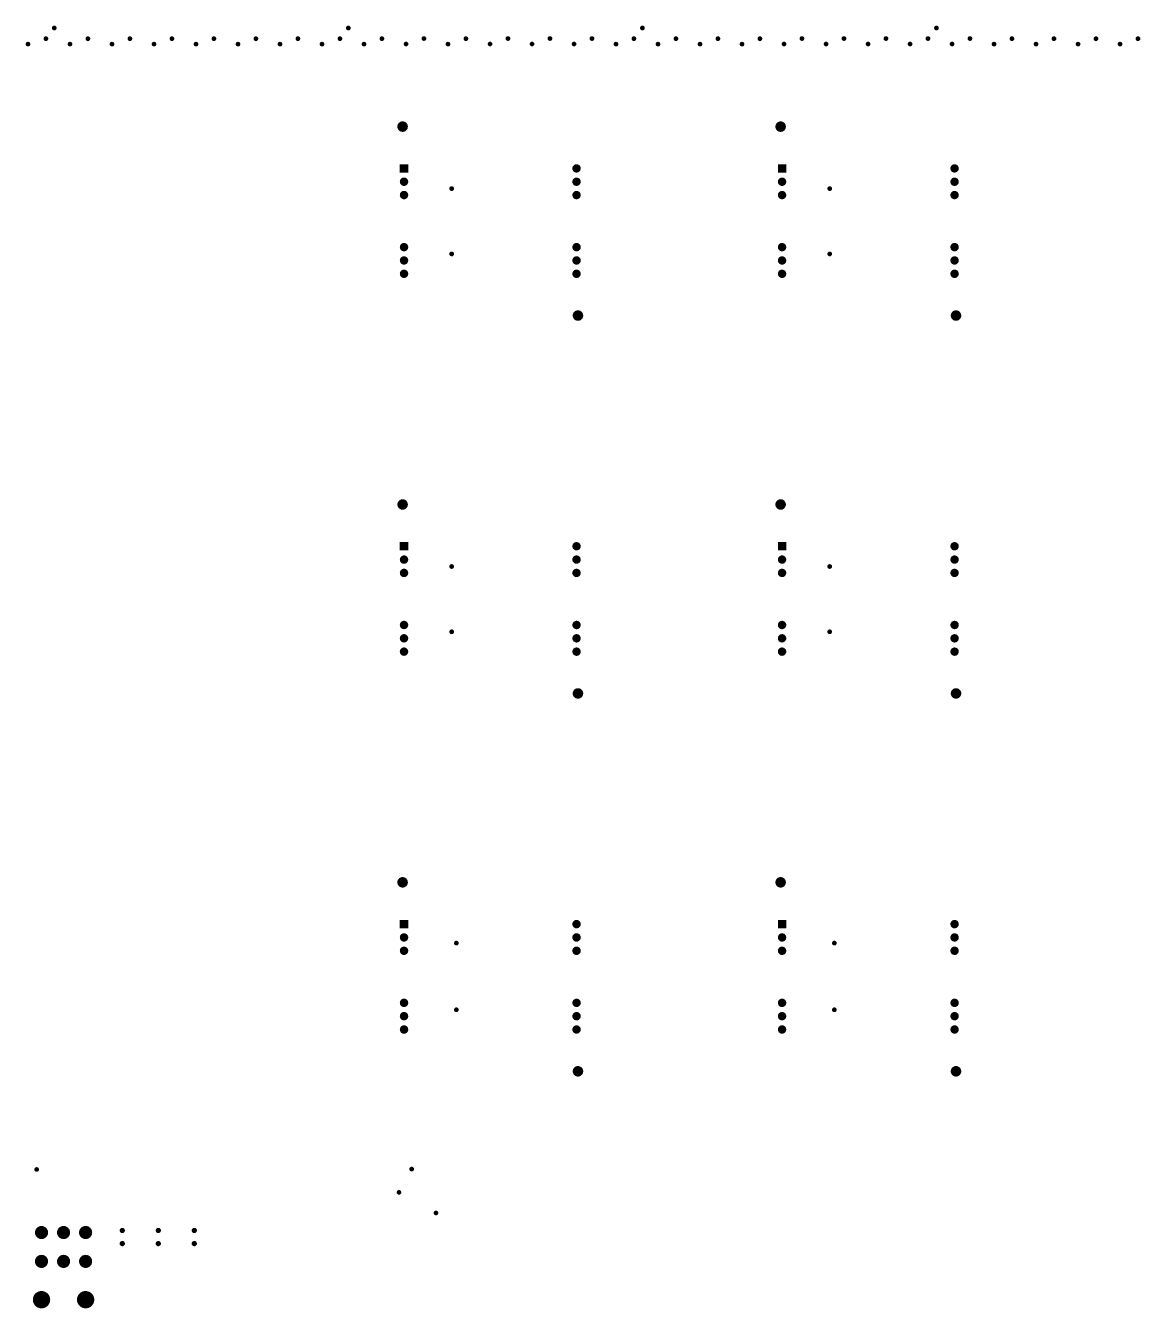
# Model space of a CAD drawing. Header units: millimetres. Extents: x 0.3 to 18.4, y 0.1 to 9.8.
# Drawn here: x 0.3 to 8.65, y 0.19 to 9.81 of the extents above; entities that cross this region are included whole.
import ezdxf

# ---------------------------------------------------------------- set-up
doc = ezdxf.new("R2010")
doc.units = ezdxf.units.MM
doc.header["$MEASUREMENT"] = 0
for name, color, linetype in [('MultiLayer', 9, 'Continuous'), ('PadHoleLayer', 156, 'Continuous'), ('ViaHoleLayer', 16, 'Continuous')]:
    doc.layers.add(name, color=color, linetype=linetype)

# ---------------------------------------------------------------- blocks, each defined once
blk = doc.blocks.new('TOUCHBOARD2X2_13')
at = {"layer": 'MultiLayer'}
for points, const_width in [([(-0.6772, 0.7087, 1), (-0.6378, 0.7087, 1)], 0.0394), ([(0.6311, 0.3953, 1), (0.6626, 0.3953, 1)], 0.0315), ([(-0.6626, 0.2953, 1), (-0.6311, 0.2953, 1)], 0.0315), ([(0.6311, 0.2953, 1), (0.6626, 0.2953, 1)], 0.0315), ([(-0.6626, 0.1953, 1), (-0.6311, 0.1953, 1)], 0.0315), ([(0.6311, 0.1953, 1), (0.6626, 0.1953, 1)], 0.0315), ([(-0.6626, -0.1953, 1), (-0.6311, -0.1953, 1)], 0.0315), ([(0.6311, -0.1953, 1), (0.6626, -0.1953, 1)], 0.0315), ([(-0.6626, -0.2953, 1), (-0.6311, -0.2953, 1)], 0.0315), ([(0.6311, -0.2953, 1), (0.6626, -0.2953, 1)], 0.0315), ([(-0.6626, -0.3953, 1), (-0.6311, -0.3953, 1)], 0.0315), ([(0.6311, -0.3953, 1), (0.6626, -0.3953, 1)], 0.0315), ([(0.6378, -0.7087, 1), (0.6772, -0.7087, 1)], 0.0394)]:
    blk.add_lwpolyline(points, format="xyb", close=True, dxfattribs=dict(at, const_width=const_width))
blk.add_solid([(-0.6783, 0.3638), (-0.6154, 0.3638), (-0.6783, 0.4268), (-0.6154, 0.4268)], dxfattribs=at)
at = {"layer": 'PadHoleLayer'}
for points, const_width in [([(-0.6732, 0.7087, 1), (-0.6417, 0.7087, 1)], 0.0315), ([(-0.6587, 0.3953, 1), (-0.635, 0.3953, 1)], 0.0236), ([(0.635, 0.3953, 1), (0.6587, 0.3953, 1)], 0.0236), ([(-0.6587, 0.2953, 1), (-0.635, 0.2953, 1)], 0.0236), ([(0.635, 0.2953, 1), (0.6587, 0.2953, 1)], 0.0236), ([(-0.6587, 0.1953, 1), (-0.635, 0.1953, 1)], 0.0236), ([(0.635, 0.1953, 1), (0.6587, 0.1953, 1)], 0.0236), ([(-0.6587, -0.1953, 1), (-0.635, -0.1953, 1)], 0.0236), ([(0.635, -0.1953, 1), (0.6587, -0.1953, 1)], 0.0236), ([(-0.6587, -0.2953, 1), (-0.635, -0.2953, 1)], 0.0236), ([(0.635, -0.2953, 1), (0.6587, -0.2953, 1)], 0.0236), ([(-0.6587, -0.3953, 1), (-0.635, -0.3953, 1)], 0.0236), ([(0.635, -0.3953, 1), (0.6587, -0.3953, 1)], 0.0236), ([(0.6417, -0.7087, 1), (0.6732, -0.7087, 1)], 0.0315)]:
    blk.add_lwpolyline(points, format="xyb", close=True, dxfattribs=dict(at, const_width=const_width))
blk = doc.blocks.new('TOUCHBOARD2X2_14')
at = {"layer": 'MultiLayer'}
for points, const_width in [([(-0.6772, 0.7087, 1), (-0.6378, 0.7087, 1)], 0.0394), ([(0.6311, 0.3953, 1), (0.6626, 0.3953, 1)], 0.0315), ([(-0.6626, 0.2953, 1), (-0.6311, 0.2953, 1)], 0.0315), ([(0.6311, 0.2953, 1), (0.6626, 0.2953, 1)], 0.0315), ([(-0.6626, 0.1953, 1), (-0.6311, 0.1953, 1)], 0.0315), ([(0.6311, 0.1953, 1), (0.6626, 0.1953, 1)], 0.0315), ([(-0.6626, -0.1953, 1), (-0.6311, -0.1953, 1)], 0.0315), ([(0.6311, -0.1953, 1), (0.6626, -0.1953, 1)], 0.0315), ([(-0.6626, -0.2953, 1), (-0.6311, -0.2953, 1)], 0.0315), ([(0.6311, -0.2953, 1), (0.6626, -0.2953, 1)], 0.0315), ([(-0.6626, -0.3953, 1), (-0.6311, -0.3953, 1)], 0.0315), ([(0.6311, -0.3953, 1), (0.6626, -0.3953, 1)], 0.0315), ([(0.6378, -0.7087, 1), (0.6772, -0.7087, 1)], 0.0394)]:
    blk.add_lwpolyline(points, format="xyb", close=True, dxfattribs=dict(at, const_width=const_width))
blk.add_solid([(-0.6783, 0.3638), (-0.6154, 0.3638), (-0.6783, 0.4268), (-0.6154, 0.4268)], dxfattribs=at)
at = {"layer": 'PadHoleLayer'}
for points, const_width in [([(-0.6732, 0.7087, 1), (-0.6417, 0.7087, 1)], 0.0315), ([(-0.6587, 0.3953, 1), (-0.635, 0.3953, 1)], 0.0236), ([(0.635, 0.3953, 1), (0.6587, 0.3953, 1)], 0.0236), ([(-0.6587, 0.2953, 1), (-0.635, 0.2953, 1)], 0.0236), ([(0.635, 0.2953, 1), (0.6587, 0.2953, 1)], 0.0236), ([(-0.6587, 0.1953, 1), (-0.635, 0.1953, 1)], 0.0236), ([(0.635, 0.1953, 1), (0.6587, 0.1953, 1)], 0.0236), ([(-0.6587, -0.1953, 1), (-0.635, -0.1953, 1)], 0.0236), ([(0.635, -0.1953, 1), (0.6587, -0.1953, 1)], 0.0236), ([(-0.6587, -0.2953, 1), (-0.635, -0.2953, 1)], 0.0236), ([(0.635, -0.2953, 1), (0.6587, -0.2953, 1)], 0.0236), ([(-0.6587, -0.3953, 1), (-0.635, -0.3953, 1)], 0.0236), ([(0.635, -0.3953, 1), (0.6587, -0.3953, 1)], 0.0236), ([(0.6417, -0.7087, 1), (0.6732, -0.7087, 1)], 0.0315)]:
    blk.add_lwpolyline(points, format="xyb", close=True, dxfattribs=dict(at, const_width=const_width))
blk = doc.blocks.new('TOUCHBOARD2X2_15')
at = {"layer": 'MultiLayer'}
for points, const_width in [([(-0.6772, 0.7087, 1), (-0.6378, 0.7087, 1)], 0.0394), ([(0.6311, 0.3953, 1), (0.6626, 0.3953, 1)], 0.0315), ([(-0.6626, 0.2953, 1), (-0.6311, 0.2953, 1)], 0.0315), ([(0.6311, 0.2953, 1), (0.6626, 0.2953, 1)], 0.0315), ([(-0.6626, 0.1953, 1), (-0.6311, 0.1953, 1)], 0.0315), ([(0.6311, 0.1953, 1), (0.6626, 0.1953, 1)], 0.0315), ([(-0.6626, -0.1953, 1), (-0.6311, -0.1953, 1)], 0.0315), ([(0.6311, -0.1953, 1), (0.6626, -0.1953, 1)], 0.0315), ([(-0.6626, -0.2953, 1), (-0.6311, -0.2953, 1)], 0.0315), ([(0.6311, -0.2953, 1), (0.6626, -0.2953, 1)], 0.0315), ([(-0.6626, -0.3953, 1), (-0.6311, -0.3953, 1)], 0.0315), ([(0.6311, -0.3953, 1), (0.6626, -0.3953, 1)], 0.0315), ([(0.6378, -0.7087, 1), (0.6772, -0.7087, 1)], 0.0394)]:
    blk.add_lwpolyline(points, format="xyb", close=True, dxfattribs=dict(at, const_width=const_width))
blk.add_solid([(-0.6783, 0.3638), (-0.6154, 0.3638), (-0.6783, 0.4268), (-0.6154, 0.4268)], dxfattribs=at)
at = {"layer": 'PadHoleLayer'}
for points, const_width in [([(-0.6732, 0.7087, 1), (-0.6417, 0.7087, 1)], 0.0315), ([(-0.6587, 0.3953, 1), (-0.635, 0.3953, 1)], 0.0236), ([(0.635, 0.3953, 1), (0.6587, 0.3953, 1)], 0.0236), ([(-0.6587, 0.2953, 1), (-0.635, 0.2953, 1)], 0.0236), ([(0.635, 0.2953, 1), (0.6587, 0.2953, 1)], 0.0236), ([(-0.6587, 0.1953, 1), (-0.635, 0.1953, 1)], 0.0236), ([(0.635, 0.1953, 1), (0.6587, 0.1953, 1)], 0.0236), ([(-0.6587, -0.1953, 1), (-0.635, -0.1953, 1)], 0.0236), ([(0.635, -0.1953, 1), (0.6587, -0.1953, 1)], 0.0236), ([(-0.6587, -0.2953, 1), (-0.635, -0.2953, 1)], 0.0236), ([(0.635, -0.2953, 1), (0.6587, -0.2953, 1)], 0.0236), ([(-0.6587, -0.3953, 1), (-0.635, -0.3953, 1)], 0.0236), ([(0.635, -0.3953, 1), (0.6587, -0.3953, 1)], 0.0236), ([(0.6417, -0.7087, 1), (0.6732, -0.7087, 1)], 0.0315)]:
    blk.add_lwpolyline(points, format="xyb", close=True, dxfattribs=dict(at, const_width=const_width))
blk = doc.blocks.new('TOUCHBOARD2X2_16')
at = {"layer": 'MultiLayer'}
for points, const_width in [([(-0.6772, 0.7087, 1), (-0.6378, 0.7087, 1)], 0.0394), ([(0.6311, 0.3953, 1), (0.6626, 0.3953, 1)], 0.0315), ([(-0.6626, 0.2953, 1), (-0.6311, 0.2953, 1)], 0.0315), ([(0.6311, 0.2953, 1), (0.6626, 0.2953, 1)], 0.0315), ([(-0.6626, 0.1953, 1), (-0.6311, 0.1953, 1)], 0.0315), ([(0.6311, 0.1953, 1), (0.6626, 0.1953, 1)], 0.0315), ([(-0.6626, -0.1953, 1), (-0.6311, -0.1953, 1)], 0.0315), ([(0.6311, -0.1953, 1), (0.6626, -0.1953, 1)], 0.0315), ([(-0.6626, -0.2953, 1), (-0.6311, -0.2953, 1)], 0.0315), ([(0.6311, -0.2953, 1), (0.6626, -0.2953, 1)], 0.0315), ([(-0.6626, -0.3953, 1), (-0.6311, -0.3953, 1)], 0.0315), ([(0.6311, -0.3953, 1), (0.6626, -0.3953, 1)], 0.0315), ([(0.6378, -0.7087, 1), (0.6772, -0.7087, 1)], 0.0394)]:
    blk.add_lwpolyline(points, format="xyb", close=True, dxfattribs=dict(at, const_width=const_width))
blk.add_solid([(-0.6783, 0.3638), (-0.6154, 0.3638), (-0.6783, 0.4268), (-0.6154, 0.4268)], dxfattribs=at)
at = {"layer": 'PadHoleLayer'}
for points, const_width in [([(-0.6732, 0.7087, 1), (-0.6417, 0.7087, 1)], 0.0315), ([(-0.6587, 0.3953, 1), (-0.635, 0.3953, 1)], 0.0236), ([(0.635, 0.3953, 1), (0.6587, 0.3953, 1)], 0.0236), ([(-0.6587, 0.2953, 1), (-0.635, 0.2953, 1)], 0.0236), ([(0.635, 0.2953, 1), (0.6587, 0.2953, 1)], 0.0236), ([(-0.6587, 0.1953, 1), (-0.635, 0.1953, 1)], 0.0236), ([(0.635, 0.1953, 1), (0.6587, 0.1953, 1)], 0.0236), ([(-0.6587, -0.1953, 1), (-0.635, -0.1953, 1)], 0.0236), ([(0.635, -0.1953, 1), (0.6587, -0.1953, 1)], 0.0236), ([(-0.6587, -0.2953, 1), (-0.635, -0.2953, 1)], 0.0236), ([(0.635, -0.2953, 1), (0.6587, -0.2953, 1)], 0.0236), ([(-0.6587, -0.3953, 1), (-0.635, -0.3953, 1)], 0.0236), ([(0.635, -0.3953, 1), (0.6587, -0.3953, 1)], 0.0236), ([(0.6417, -0.7087, 1), (0.6732, -0.7087, 1)], 0.0315)]:
    blk.add_lwpolyline(points, format="xyb", close=True, dxfattribs=dict(at, const_width=const_width))
blk = doc.blocks.new('TOUCHBOARD2X2_17')
at = {"layer": 'MultiLayer'}
for points, const_width in [([(-0.6772, 0.7087, 1), (-0.6378, 0.7087, 1)], 0.0394), ([(0.6311, 0.3953, 1), (0.6626, 0.3953, 1)], 0.0315), ([(-0.6626, 0.2953, 1), (-0.6311, 0.2953, 1)], 0.0315), ([(0.6311, 0.2953, 1), (0.6626, 0.2953, 1)], 0.0315), ([(-0.6626, 0.1953, 1), (-0.6311, 0.1953, 1)], 0.0315), ([(0.6311, 0.1953, 1), (0.6626, 0.1953, 1)], 0.0315), ([(-0.6626, -0.1953, 1), (-0.6311, -0.1953, 1)], 0.0315), ([(0.6311, -0.1953, 1), (0.6626, -0.1953, 1)], 0.0315), ([(-0.6626, -0.2953, 1), (-0.6311, -0.2953, 1)], 0.0315), ([(0.6311, -0.2953, 1), (0.6626, -0.2953, 1)], 0.0315), ([(-0.6626, -0.3953, 1), (-0.6311, -0.3953, 1)], 0.0315), ([(0.6311, -0.3953, 1), (0.6626, -0.3953, 1)], 0.0315), ([(0.6378, -0.7087, 1), (0.6772, -0.7087, 1)], 0.0394)]:
    blk.add_lwpolyline(points, format="xyb", close=True, dxfattribs=dict(at, const_width=const_width))
blk.add_solid([(-0.6783, 0.3638), (-0.6154, 0.3638), (-0.6783, 0.4268), (-0.6154, 0.4268)], dxfattribs=at)
at = {"layer": 'PadHoleLayer'}
for points, const_width in [([(-0.6732, 0.7087, 1), (-0.6417, 0.7087, 1)], 0.0315), ([(-0.6587, 0.3953, 1), (-0.635, 0.3953, 1)], 0.0236), ([(0.635, 0.3953, 1), (0.6587, 0.3953, 1)], 0.0236), ([(-0.6587, 0.2953, 1), (-0.635, 0.2953, 1)], 0.0236), ([(0.635, 0.2953, 1), (0.6587, 0.2953, 1)], 0.0236), ([(-0.6587, 0.1953, 1), (-0.635, 0.1953, 1)], 0.0236), ([(0.635, 0.1953, 1), (0.6587, 0.1953, 1)], 0.0236), ([(-0.6587, -0.1953, 1), (-0.635, -0.1953, 1)], 0.0236), ([(0.635, -0.1953, 1), (0.6587, -0.1953, 1)], 0.0236), ([(-0.6587, -0.2953, 1), (-0.635, -0.2953, 1)], 0.0236), ([(0.635, -0.2953, 1), (0.6587, -0.2953, 1)], 0.0236), ([(-0.6587, -0.3953, 1), (-0.635, -0.3953, 1)], 0.0236), ([(0.635, -0.3953, 1), (0.6587, -0.3953, 1)], 0.0236), ([(0.6417, -0.7087, 1), (0.6732, -0.7087, 1)], 0.0315)]:
    blk.add_lwpolyline(points, format="xyb", close=True, dxfattribs=dict(at, const_width=const_width))
blk = doc.blocks.new('TOUCHBOARD2X2_18')
at = {"layer": 'MultiLayer'}
for points, const_width in [([(-0.6772, 0.7087, 1), (-0.6378, 0.7087, 1)], 0.0394), ([(0.6311, 0.3953, 1), (0.6626, 0.3953, 1)], 0.0315), ([(-0.6626, 0.2953, 1), (-0.6311, 0.2953, 1)], 0.0315), ([(0.6311, 0.2953, 1), (0.6626, 0.2953, 1)], 0.0315), ([(-0.6626, 0.1953, 1), (-0.6311, 0.1953, 1)], 0.0315), ([(0.6311, 0.1953, 1), (0.6626, 0.1953, 1)], 0.0315), ([(-0.6626, -0.1953, 1), (-0.6311, -0.1953, 1)], 0.0315), ([(0.6311, -0.1953, 1), (0.6626, -0.1953, 1)], 0.0315), ([(-0.6626, -0.2953, 1), (-0.6311, -0.2953, 1)], 0.0315), ([(0.6311, -0.2953, 1), (0.6626, -0.2953, 1)], 0.0315), ([(-0.6626, -0.3953, 1), (-0.6311, -0.3953, 1)], 0.0315), ([(0.6311, -0.3953, 1), (0.6626, -0.3953, 1)], 0.0315), ([(0.6378, -0.7087, 1), (0.6772, -0.7087, 1)], 0.0394)]:
    blk.add_lwpolyline(points, format="xyb", close=True, dxfattribs=dict(at, const_width=const_width))
blk.add_solid([(-0.6783, 0.3638), (-0.6154, 0.3638), (-0.6783, 0.4268), (-0.6154, 0.4268)], dxfattribs=at)
at = {"layer": 'PadHoleLayer'}
for points, const_width in [([(-0.6732, 0.7087, 1), (-0.6417, 0.7087, 1)], 0.0315), ([(-0.6587, 0.3953, 1), (-0.635, 0.3953, 1)], 0.0236), ([(0.635, 0.3953, 1), (0.6587, 0.3953, 1)], 0.0236), ([(-0.6587, 0.2953, 1), (-0.635, 0.2953, 1)], 0.0236), ([(0.635, 0.2953, 1), (0.6587, 0.2953, 1)], 0.0236), ([(-0.6587, 0.1953, 1), (-0.635, 0.1953, 1)], 0.0236), ([(0.635, 0.1953, 1), (0.6587, 0.1953, 1)], 0.0236), ([(-0.6587, -0.1953, 1), (-0.635, -0.1953, 1)], 0.0236), ([(0.635, -0.1953, 1), (0.6587, -0.1953, 1)], 0.0236), ([(-0.6587, -0.2953, 1), (-0.635, -0.2953, 1)], 0.0236), ([(0.635, -0.2953, 1), (0.6587, -0.2953, 1)], 0.0236), ([(-0.6587, -0.3953, 1), (-0.635, -0.3953, 1)], 0.0236), ([(0.635, -0.3953, 1), (0.6587, -0.3953, 1)], 0.0236), ([(0.6417, -0.7087, 1), (0.6732, -0.7087, 1)], 0.0315)]:
    blk.add_lwpolyline(points, format="xyb", close=True, dxfattribs=dict(at, const_width=const_width))
blk = doc.blocks.new('4_2MM_6PIN_ALL_5_B_107')
at = {"layer": 'MultiLayer'}
for points, const_width in [([(0.2549, 0.3307, 1), (0.3199, 0.3307, 1)], 0.065), ([(-0.2411, 0.3307, 1), (-0.1919, 0.3307, 1)], 0.0492), ([(-0.0246, 0.3307, 1), (0.0246, 0.3307, 1)], 0.0492), ([(-0.2411, 0.1654, 1), (-0.1919, 0.1654, 1)], 0.0492), ([(-0.0246, 0.1654, 1), (0.0246, 0.1654, 1)], 0.0492), ([(-0.2411, 0, 1), (-0.1919, 0, 1)], 0.0492), ([(-0.0246, 0, 1), (0.0246, 0, 1)], 0.0492), ([(0.2549, 0, 1), (0.3199, 0, 1)], 0.065)]:
    blk.add_lwpolyline(points, format="xyb", close=True, dxfattribs=dict(at, const_width=const_width))
at = {"layer": 'PadHoleLayer'}
for points, const_width in [([(0.2579, 0.3307, 1), (0.3169, 0.3307, 1)], 0.0591), ([(-0.2352, 0.3307, 1), (-0.1978, 0.3307, 1)], 0.0374), ([(-0.0187, 0.3307, 1), (0.0187, 0.3307, 1)], 0.0374), ([(-0.2352, 0.1654, 1), (-0.1978, 0.1654, 1)], 0.0374), ([(-0.0187, 0.1654, 1), (0.0187, 0.1654, 1)], 0.0374), ([(-0.2352, 0, 1), (-0.1978, 0, 1)], 0.0374), ([(-0.0187, 0, 1), (0.0187, 0, 1)], 0.0374), ([(0.2579, 0, 1), (0.3169, 0, 1)], 0.0591)]:
    blk.add_lwpolyline(points, format="xyb", close=True, dxfattribs=dict(at, const_width=const_width))
blk = doc.blocks.new('2_5MMCAPACITOR_B_178')
at = {"layer": 'MultiLayer', "const_width": 0.0197}
for points in [[(-0.0591, 0, 1), (-0.0394, 0, 1)], [(0.0394, 0, 1), (0.0591, 0, 1)]]:
    blk.add_lwpolyline(points, format="xyb", close=True, dxfattribs=at)
at = {"layer": 'PadHoleLayer', "const_width": 0.0108}
for points in [[(-0.0546, 0, 1), (-0.0438, 0, 1)], [(0.0438, 0, 1), (0.0546, 0, 1)]]:
    blk.add_lwpolyline(points, format="xyb", close=True, dxfattribs=at)
blk = doc.blocks.new('2_5MMCAPACITOR_B_179')
at = {"layer": 'MultiLayer', "const_width": 0.0197}
for points in [[(-0.0591, 0, 1), (-0.0394, 0, 1)], [(0.0394, 0, 1), (0.0591, 0, 1)]]:
    blk.add_lwpolyline(points, format="xyb", close=True, dxfattribs=at)
at = {"layer": 'PadHoleLayer', "const_width": 0.0108}
for points in [[(-0.0546, 0, 1), (-0.0438, 0, 1)], [(0.0438, 0, 1), (0.0546, 0, 1)]]:
    blk.add_lwpolyline(points, format="xyb", close=True, dxfattribs=at)
blk = doc.blocks.new('2_5MMCAPACITOR_B_180')
at = {"layer": 'MultiLayer', "const_width": 0.0197}
for points in [[(-0.0591, 0, 1), (-0.0394, 0, 1)], [(0.0394, 0, 1), (0.0591, 0, 1)]]:
    blk.add_lwpolyline(points, format="xyb", close=True, dxfattribs=at)
at = {"layer": 'PadHoleLayer', "const_width": 0.0108}
for points in [[(-0.0546, 0, 1), (-0.0438, 0, 1)], [(0.0438, 0, 1), (0.0546, 0, 1)]]:
    blk.add_lwpolyline(points, format="xyb", close=True, dxfattribs=at)

msp = doc.modelspace()

# ---------------------------------------------------------------- linework, layer by layer
at = {"layer": 'MultiLayer'}
for points, const_width in [([(0.4384, 9.715, 1), (0.4561, 9.715, 1)], 0.0177), ([(0.5011, 9.795, 1), (0.5189, 9.795, 1)], 0.0177), ([(0.7533, 9.715, 1), (0.7711, 9.715, 1)], 0.0177), ([(1.0683, 9.715, 1), (1.086, 9.715, 1)], 0.0177), ([(1.3833, 9.715, 1), (1.401, 9.715, 1)], 0.0177), ([(1.6982, 9.715, 1), (1.7159, 9.715, 1)], 0.0177), ([(2.0132, 9.715, 1), (2.0309, 9.715, 1)], 0.0177), ([(2.3281, 9.715, 1), (2.3459, 9.715, 1)], 0.0177), ([(2.6431, 9.715, 1), (2.6608, 9.715, 1)], 0.0177), ([(2.7061, 9.795, 1), (2.7239, 9.795, 1)], 0.0177), ([(2.9581, 9.715, 1), (2.9758, 9.715, 1)], 0.0177), ([(3.273, 9.716, 1), (3.2907, 9.716, 1)], 0.0177), ([(3.588, 9.715, 1), (3.6057, 9.715, 1)], 0.0177), ([(3.903, 9.716, 1), (3.9207, 9.716, 1)], 0.0177), ([(4.2179, 9.716, 1), (4.2356, 9.716, 1)], 0.0177), ([(4.5329, 9.716, 1), (4.5506, 9.716, 1)], 0.0177), ([(4.8478, 9.715, 1), (4.8656, 9.715, 1)], 0.0177), ([(4.9111, 9.795, 1), (4.9289, 9.795, 1)], 0.0177), ([(5.1628, 9.715, 1), (5.1805, 9.715, 1)], 0.0177), ([(5.4778, 9.715, 1), (5.4955, 9.715, 1)], 0.0177), ([(5.7927, 9.715, 1), (5.8104, 9.715, 1)], 0.0177), ([(6.1077, 9.716, 1), (6.1254, 9.716, 1)], 0.0177), ([(6.4226, 9.716, 1), (6.4404, 9.716, 1)], 0.0177), ([(6.7376, 9.716, 1), (6.7553, 9.716, 1)], 0.0177), ([(7.0526, 9.716, 1), (7.0703, 9.716, 1)], 0.0177), ([(7.1161, 9.795, 1), (7.1339, 9.795, 1)], 0.0177), ([(7.3675, 9.716, 1), (7.3852, 9.716, 1)], 0.0177), ([(7.6825, 9.715, 1), (7.7002, 9.715, 1)], 0.0177), ([(7.9974, 9.715, 1), (8.0152, 9.715, 1)], 0.0177), ([(8.3124, 9.715, 1), (8.3301, 9.715, 1)], 0.0177), ([(8.6274, 9.715, 1), (8.6451, 9.715, 1)], 0.0177), ([(0.3042, 9.674, 1), (0.3217, 9.674, 1)], 0.0175), ([(0.6192, 9.674, 1), (0.6367, 9.674, 1)], 0.0175), ([(0.9342, 9.674, 1), (0.9517, 9.674, 1)], 0.0175), ([(1.2491, 9.674, 1), (1.2666, 9.674, 1)], 0.0175), ([(1.5641, 9.674, 1), (1.5816, 9.674, 1)], 0.0175), ([(1.8791, 9.674, 1), (1.8966, 9.674, 1)], 0.0175), ([(2.194, 9.674, 1), (2.2115, 9.674, 1)], 0.0175), ([(2.509, 9.674, 1), (2.5265, 9.674, 1)], 0.0175), ([(2.8239, 9.674, 1), (2.8414, 9.674, 1)], 0.0175), ([(3.1389, 9.675, 1), (3.1564, 9.675, 1)], 0.0175), ([(3.4539, 9.674, 1), (3.4714, 9.674, 1)], 0.0175), ([(3.7688, 9.675, 1), (3.7863, 9.675, 1)], 0.0175), ([(4.0838, 9.675, 1), (4.1013, 9.675, 1)], 0.0175), ([(4.3987, 9.675, 1), (4.4162, 9.675, 1)], 0.0175), ([(4.7137, 9.674, 1), (4.7312, 9.674, 1)], 0.0175), ([(5.0287, 9.674, 1), (5.0462, 9.674, 1)], 0.0175), ([(5.3436, 9.674, 1), (5.3611, 9.674, 1)], 0.0175), ([(5.6586, 9.674, 1), (5.6761, 9.674, 1)], 0.0175), ([(5.9735, 9.675, 1), (5.991, 9.675, 1)], 0.0175), ([(6.2885, 9.675, 1), (6.306, 9.675, 1)], 0.0175), ([(6.6035, 9.675, 1), (6.621, 9.675, 1)], 0.0175), ([(6.9184, 9.675, 1), (6.9359, 9.675, 1)], 0.0175), ([(7.2334, 9.675, 1), (7.2509, 9.675, 1)], 0.0175), ([(7.5483, 9.674, 1), (7.5658, 9.674, 1)], 0.0175), ([(7.8633, 9.674, 1), (7.8808, 9.674, 1)], 0.0175), ([(8.1783, 9.674, 1), (8.1958, 9.674, 1)], 0.0175), ([(8.4932, 9.674, 1), (8.5107, 9.674, 1)], 0.0175), ([(3.4811, 8.59, 1), (3.4989, 8.59, 1)], 0.0177), ([(6.3158, 8.59, 1), (6.3335, 8.59, 1)], 0.0177), ([(3.4811, 8.1, 1), (3.4989, 8.1, 1)], 0.0177), ([(6.3158, 8.1, 1), (6.3335, 8.1, 1)], 0.0177), ([(3.4811, 5.7554, 1), (3.4989, 5.7554, 1)], 0.0177), ([(6.3158, 5.7554, 1), (6.3335, 5.7554, 1)], 0.0177), ([(3.4811, 5.2654, 1), (3.4989, 5.2654, 1)], 0.0177), ([(6.3158, 5.2654, 1), (6.3335, 5.2654, 1)], 0.0177), ([(3.5161, 2.93, 1), (3.5339, 2.93, 1)], 0.0177), ([(6.3508, 2.93, 1), (6.3685, 2.93, 1)], 0.0177), ([(3.5161, 2.43, 1), (3.5339, 2.43, 1)], 0.0177), ([(6.3508, 2.43, 1), (6.3685, 2.43, 1)], 0.0177), ([(3.1811, 1.235, 1), (3.1989, 1.235, 1)], 0.0177), ([(0.3692, 1.232, 1), (0.3867, 1.232, 1)], 0.0175), ([(3.0863, 1.06, 1), (3.1037, 1.06, 1)], 0.0175), ([(3.3632, 0.906, 1), (3.3807, 0.906, 1)], 0.0175)]:
    msp.add_lwpolyline(points, format="xyb", close=True, dxfattribs=dict(at, const_width=const_width))
at = {"layer": 'ViaHoleLayer'}
for points, const_width in [([(0.4413, 9.715, 1), (0.4531, 9.715, 1)], 0.0118), ([(0.5041, 9.795, 1), (0.5159, 9.795, 1)], 0.0118), ([(0.7563, 9.715, 1), (0.7681, 9.715, 1)], 0.0118), ([(1.0713, 9.715, 1), (1.0831, 9.715, 1)], 0.0118), ([(1.3862, 9.715, 1), (1.398, 9.715, 1)], 0.0118), ([(1.7012, 9.715, 1), (1.713, 9.715, 1)], 0.0118), ([(2.0161, 9.715, 1), (2.028, 9.715, 1)], 0.0118), ([(2.3311, 9.715, 1), (2.3429, 9.715, 1)], 0.0118), ([(2.6461, 9.715, 1), (2.6579, 9.715, 1)], 0.0118), ([(2.7091, 9.795, 1), (2.7209, 9.795, 1)], 0.0118), ([(2.961, 9.715, 1), (2.9728, 9.715, 1)], 0.0118), ([(3.276, 9.716, 1), (3.2878, 9.716, 1)], 0.0118), ([(3.5909, 9.715, 1), (3.6028, 9.715, 1)], 0.0118), ([(3.9059, 9.716, 1), (3.9177, 9.716, 1)], 0.0118), ([(4.2209, 9.716, 1), (4.2327, 9.716, 1)], 0.0118), ([(4.5358, 9.716, 1), (4.5476, 9.716, 1)], 0.0118), ([(4.8508, 9.715, 1), (4.8626, 9.715, 1)], 0.0118), ([(4.9141, 9.795, 1), (4.9259, 9.795, 1)], 0.0118), ([(5.1657, 9.715, 1), (5.1776, 9.715, 1)], 0.0118), ([(5.4807, 9.715, 1), (5.4925, 9.715, 1)], 0.0118), ([(5.7957, 9.715, 1), (5.8075, 9.715, 1)], 0.0118), ([(6.1106, 9.716, 1), (6.1224, 9.716, 1)], 0.0118), ([(6.4256, 9.716, 1), (6.4374, 9.716, 1)], 0.0118), ([(6.7406, 9.716, 1), (6.7524, 9.716, 1)], 0.0118), ([(7.0555, 9.716, 1), (7.0673, 9.716, 1)], 0.0118), ([(7.1191, 9.795, 1), (7.1309, 9.795, 1)], 0.0118), ([(7.3705, 9.716, 1), (7.3823, 9.716, 1)], 0.0118), ([(7.6854, 9.715, 1), (7.6972, 9.715, 1)], 0.0118), ([(8.0004, 9.715, 1), (8.0122, 9.715, 1)], 0.0118), ([(8.3154, 9.715, 1), (8.3272, 9.715, 1)], 0.0118), ([(8.6303, 9.715, 1), (8.6421, 9.715, 1)], 0.0118), ([(0.308, 9.674, 1), (0.318, 9.674, 1)], 0.01), ([(0.623, 9.674, 1), (0.633, 9.674, 1)], 0.01), ([(0.9379, 9.674, 1), (0.9479, 9.674, 1)], 0.01), ([(1.2529, 9.674, 1), (1.2629, 9.674, 1)], 0.01), ([(1.5678, 9.674, 1), (1.5778, 9.674, 1)], 0.01), ([(1.8828, 9.674, 1), (1.8928, 9.674, 1)], 0.01), ([(2.1978, 9.674, 1), (2.2078, 9.674, 1)], 0.01), ([(2.5127, 9.674, 1), (2.5227, 9.674, 1)], 0.01), ([(2.8277, 9.674, 1), (2.8377, 9.674, 1)], 0.01), ([(3.1426, 9.675, 1), (3.1526, 9.675, 1)], 0.01), ([(3.4576, 9.674, 1), (3.4676, 9.674, 1)], 0.01), ([(3.7726, 9.675, 1), (3.7826, 9.675, 1)], 0.01), ([(4.0875, 9.675, 1), (4.0975, 9.675, 1)], 0.01), ([(4.4025, 9.675, 1), (4.4125, 9.675, 1)], 0.01), ([(4.7174, 9.674, 1), (4.7274, 9.674, 1)], 0.01), ([(5.0324, 9.674, 1), (5.0424, 9.674, 1)], 0.01), ([(5.3474, 9.674, 1), (5.3574, 9.674, 1)], 0.01), ([(5.6623, 9.674, 1), (5.6723, 9.674, 1)], 0.01), ([(5.9773, 9.675, 1), (5.9873, 9.675, 1)], 0.01), ([(6.2923, 9.675, 1), (6.3023, 9.675, 1)], 0.01), ([(6.6072, 9.675, 1), (6.6172, 9.675, 1)], 0.01), ([(6.9222, 9.675, 1), (6.9322, 9.675, 1)], 0.01), ([(7.2371, 9.675, 1), (7.2471, 9.675, 1)], 0.01), ([(7.5521, 9.674, 1), (7.5621, 9.674, 1)], 0.01), ([(7.8671, 9.674, 1), (7.8771, 9.674, 1)], 0.01), ([(8.182, 9.674, 1), (8.192, 9.674, 1)], 0.01), ([(8.497, 9.674, 1), (8.507, 9.674, 1)], 0.01), ([(3.4841, 8.59, 1), (3.4959, 8.59, 1)], 0.0118), ([(6.3187, 8.59, 1), (6.3306, 8.59, 1)], 0.0118), ([(3.4841, 8.1, 1), (3.4959, 8.1, 1)], 0.0118), ([(6.3187, 8.1, 1), (6.3306, 8.1, 1)], 0.0118), ([(3.4841, 5.7554, 1), (3.4959, 5.7554, 1)], 0.0118), ([(6.3187, 5.7554, 1), (6.3306, 5.7554, 1)], 0.0118), ([(3.4841, 5.2654, 1), (3.4959, 5.2654, 1)], 0.0118), ([(6.3187, 5.2654, 1), (6.3306, 5.2654, 1)], 0.0118), ([(3.5191, 2.93, 1), (3.5309, 2.93, 1)], 0.0118), ([(6.3537, 2.93, 1), (6.3656, 2.93, 1)], 0.0118), ([(3.5191, 2.43, 1), (3.5309, 2.43, 1)], 0.0118), ([(6.3537, 2.43, 1), (6.3656, 2.43, 1)], 0.0118), ([(0.373, 1.232, 1), (0.383, 1.232, 1)], 0.01), ([(3.1841, 1.235, 1), (3.1959, 1.235, 1)], 0.0118), ([(3.09, 1.06, 1), (3.1, 1.06, 1)], 0.01), ([(3.367, 0.906, 1), (3.377, 0.906, 1)], 0.01)]:
    msp.add_lwpolyline(points, format="xyb", close=True, dxfattribs=dict(at, const_width=const_width))

# ---------------------------------------------------------------- block references
for name, p in [('TOUCHBOARD2X2_16', (3.7795, 8.3465)), ('TOUCHBOARD2X2_13', (6.6142, 8.3465)), ('TOUCHBOARD2X2_18', (3.7795, 5.5118)), ('TOUCHBOARD2X2_14', (6.6142, 5.5118)), ('TOUCHBOARD2X2_17', (3.7795, 2.6772)), ('TOUCHBOARD2X2_15', (6.6142, 2.6772))]:
    msp.add_blockref(name, p)
at = {"rotation": 270}
for name, p in [('4_2MM_6PIN_ALL_5_B_107', (0.4143, 0.5424)), ('2_5MMCAPACITOR_B_180', (1.02, 0.725)), ('2_5MMCAPACITOR_B_179', (1.29, 0.725)), ('2_5MMCAPACITOR_B_178', (1.56, 0.725))]:
    msp.add_blockref(name, p, dxfattribs=at)

doc.saveas('drawing.dxf')
